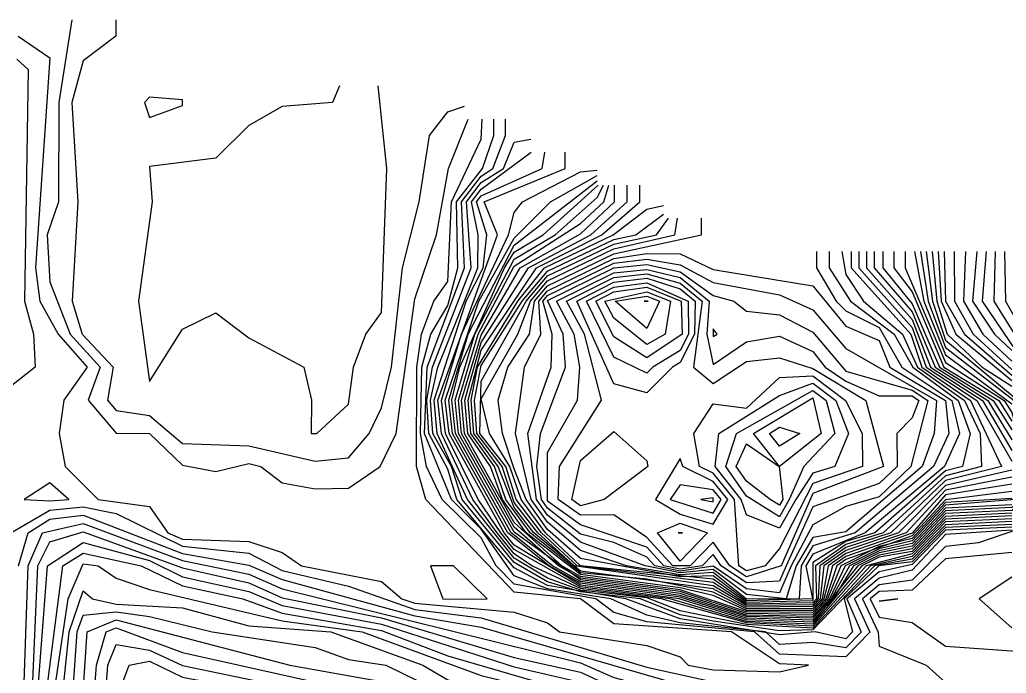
# Model space of a CAD drawing. Extents: x 2324165 to 2328366, y 427900 to 430978.
# Drawn here: x 2325860 to 2326561, y 430490 to 430954 of the extents above; entities that cross this region are included whole.
import ezdxf

# ---------------------------------------------------------------- set-up
doc = ezdxf.new("R2010")
doc.units = 0
doc.layers.add('contours', color=2, linetype='Continuous')

msp = doc.modelspace()

# ---------------------------------------------------------------- linework, layer by layer
at = {"layer": 'contours'}
for points in [[(2325897.1923, 430954.3566), (2325887.9381, 430895.6283), (2325887.8772, 430825.1542), (2325879.7235, 430801.6629), (2325881.7116, 430768.3859), (2325896.0593, 430731.1886), (2325917.2913, 430707.697), (2325908.8698, 430684.2057), (2325928.7985, 430660.918), (2325952.3426, 430660.7498), (2325975.8864, 430638.1831), (2325999.4304, 430633.7681), (2326022.9746, 430639.3725), (2326031.4302, 430637.2215), (2326046.5185, 430625.5868), (2326070.0626, 430621.3641), (2326093.6067, 430621.831), (2326116.1335, 430637.2205), (2326127.3907, 430660.7118), (2326140.6964, 430756.3588), (2326156.1463, 430801.6597), (2326164.7269, 430848.6423), (2326178.6306, 430883.8792)], [(2325928.5345, 430954.3562), (2325928.5344, 430942.6105), (2325905.2575, 430925.0927), (2325897.1662, 430895.6282), (2325901.5518, 430825.154), (2325897.4564, 430754.6799), (2325904.6783, 430731.1885), (2325926.4941, 430707.6969), (2325922.5416, 430684.2055), (2325928.7987, 430676.8938), (2325952.3427, 430673.4092), (2325975.8866, 430653.5971), (2326022.9748, 430651.9366), (2326070.0628, 430640.9779), (2326093.6069, 430643.3815), (2326108.2126, 430660.712), (2326117.1514, 430678.9207), (2326124.1685, 430707.6946), (2326131.8529, 430778.1686), (2326143.887, 430825.1512), (2326151.0398, 430872.1338), (2326164.2421, 430889.0981), (2326176.0142, 430893.0581)], [(2325859.1739, 430942.6114), (2325881.7134, 430927.2222), (2325871.4318, 430778.1716), (2325874.4369, 430754.6802), (2325887.4403, 430731.1887), (2325908.0885, 430707.6971), (2325891.5766, 430684.2059), (2325888.3295, 430660.7146), (2325892.5105, 430637.2232), (2325916.0093, 430613.7315), (2325952.342, 430608.7353), (2325965.3839, 430590.2396), (2325975.8858, 430585.6437), (2326022.974, 430584.0035), (2326046.518, 430576.2498), (2326060.1855, 430566.7471), (2326117.15, 430555.7186), (2326131.471, 430543.2549), (2326140.6939, 430540.2501), (2326211.3261, 430533.7247), (2326234.8701, 430526.2949), (2326243.3393, 430519.7622), (2326305.5022, 430510.2076), (2326329.0462, 430502.1059), (2326334.6766, 430496.2698), (2326352.5902, 430492.7924), (2326399.6783, 430491.5802), (2326420.2225, 430496.2688), (2326399.6784, 430497.1681), (2326365.4414, 430519.7608), (2326281.9583, 430525.5785), (2326258.4181, 430543.2534), (2326211.3263, 430547.9415), (2326148.4837, 430613.7288), (2326141.9989, 430637.2202), (2326142.0685, 430707.6943), (2326145.3994, 430731.1857), (2326154.2963, 430754.6769), (2326164.2407, 430768.6006), (2326166.6902, 430825.1509), (2326187.7859, 430869.6757), (2326188.6323, 430883.8791)], [(2325858.1693, 430926.2692), (2325866.2085, 430919.1199), (2325863.5687, 430754.6803), (2325870.002, 430731.1889), (2325871.2803, 430707.6975), (2325811.1186, 430660.7155)], [(2326087.3404, 430907.3716), (2326082.1796, 430895.626), (2326046.5217, 430892.8163), (2326022.9774, 430879.1681), (2325999.433, 430856.047), (2325952.3448, 430850.0815), (2325954.2312, 430825.1534), (2325944.5541, 430754.6794), (2325952.343, 430697.5206), (2325975.8875, 430734.8011), (2325999.4318, 430746.3646), (2326022.9756, 430728.5409), (2326061.8103, 430707.6953), (2326067.2528, 430684.2039), (2326067.0391, 430660.7125), (2326071.2062, 430660.7124), (2326093.6074, 430681.5087), (2326097.134, 430707.6949), (2326106.0508, 430731.1861), (2326117.1522, 430746.6609), (2326120.9034, 430848.6428), (2326114.6637, 430907.3713)], [(2325975.8894, 430893.4428), (2325975.8894, 430897.4497), (2325952.3454, 430899.281), (2325948.7337, 430895.6276), (2325952.3452, 430884.913), (2325975.8894, 430893.4428)], [(2326564.4882, 430592.1562), (2326517.3999, 430588.9953), (2326493.8555, 430563.5546), (2326470.3114, 430557.8625), (2326452.8741, 430543.2511), (2326463.6174, 430519.7596), (2326446.7666, 430502.1921), (2326399.6785, 430504.0264), (2326381.9304, 430519.7606), (2326305.5024, 430527.0612), (2326281.9584, 430533.6598), (2326269.1814, 430543.2533), (2326211.3263, 430553.7325), (2326198.4454, 430566.7455), (2326187.7826, 430586.5055), (2326160.1438, 430613.7287), (2326149.0906, 430637.2202), (2326144.6466, 430660.7116), (2326145.8032, 430707.6943), (2326151.9673, 430731.1856), (2326164.2405, 430751.5507), (2326171.2542, 430778.1681), (2326170.2521, 430825.1509), (2326188.7232, 430848.642), (2326196.9133, 430872.1333), (2326196.9135, 430883.879)], [(2326564.4882, 430594.146), (2326517.4, 430591.926), (2326493.8556, 430567.7485), (2326470.3114, 430562.528), (2326447.3064, 430543.2512), (2326457.4826, 430519.7597), (2326446.7667, 430508.588), (2326423.2227, 430512.1918), (2326399.6786, 430510.8847), (2326389.6667, 430519.7605), (2326329.0465, 430526.3745), (2326305.5024, 430531.7877), (2326279.9446, 430543.2531), (2326234.8704, 430550.3191), (2326211.3264, 430559.5236), (2326187.7827, 430592.6839), (2326166.6915, 430613.7286), (2326147.6366, 430660.7115), (2326149.538, 430707.6943), (2326175.9611, 430778.1681), (2326173.8141, 430825.1508), (2326187.7856, 430843.4044), (2326196.1956, 430848.6419), (2326205.1945, 430872.1332), (2326205.1946, 430883.8789)], [(2326564.4882, 430596.1358), (2326517.4, 430593.9034), (2326493.8556, 430569.5941), (2326470.0244, 430566.7423), (2326445.5781, 430543.2512), (2326451.3478, 430519.7598), (2326446.7668, 430514.9839), (2326424.9329, 430519.7601), (2326399.6786, 430517.743), (2326329.0465, 430529.1439), (2326290.5079, 430543.253), (2326234.8704, 430552.8841), (2326211.3265, 430565.3146), (2326170.4718, 430613.7285), (2326164.2391, 430635.4285), (2326150.6267, 430660.7115), (2326149.1878, 430684.2029), (2326153.2727, 430707.6942), (2326180.6679, 430778.168), (2326177.376, 430825.1508), (2326187.7856, 430838.7507), (2326203.668, 430848.6418), (2326211.33, 430867.3946), (2326223.1021, 430869.6843)], [(2326564.4882, 430598.1256), (2326517.4, 430595.8808), (2326493.8556, 430571.4398), (2326467.0554, 430566.7423), (2326423.2228, 430521.2195), (2326399.6787, 430520.6242), (2326352.5906, 430527.3763), (2326329.0465, 430531.9132), (2326301.0252, 430543.2529), (2326258.4145, 430548.176), (2326234.8704, 430555.4491), (2326211.3265, 430569.0564), (2326174.2522, 430613.7285), (2326166.668, 430637.22), (2326153.6167, 430660.7115), (2326151.8004, 430684.2029), (2326157.0074, 430707.6942), (2326185.3748, 430778.168), (2326185.5972, 430801.6593), (2326180.9379, 430825.1507), (2326187.7855, 430834.097), (2326223.2618, 430860.3873)], [(2326564.4882, 430600.1154), (2326517.4, 430597.8581), (2326493.8557, 430573.2854), (2326464.0864, 430566.7424), (2326423.2228, 430522.5983), (2326376.1346, 430525.0688), (2326329.0466, 430534.6826), (2326305.5026, 430544.016), (2326258.4145, 430549.4065), (2326234.8705, 430558.0141), (2326211.3265, 430572.1258), (2326178.0325, 430613.7284), (2326156.6068, 430660.7114), (2326154.413, 430684.2028), (2326177.1078, 430754.6767), (2326189.2672, 430778.1679), (2326191.8276, 430801.6592), (2326184.4999, 430825.1507), (2326187.7855, 430829.4433), (2326231.1212, 430848.6415), (2326233.0627, 430860.3872)], [(2326564.4883, 430602.1051), (2326517.4001, 430599.8355), (2326493.8557, 430575.131), (2326461.1174, 430566.7424), (2326423.2228, 430523.977), (2326376.1347, 430526.1865), (2326315.6052, 430543.2527), (2326258.4145, 430550.637), (2326223.8953, 430566.7452), (2326211.3266, 430575.1951), (2326199.2443, 430590.2368), (2326181.8128, 430613.7284), (2326159.5968, 430660.7114), (2326157.0256, 430684.2028), (2326199.4895, 430801.6592), (2326190.0227, 430825.1506), (2326247.4138, 430848.6413), (2326247.414, 430860.387)], [(2326564.4883, 430604.0949), (2326517.4001, 430601.8129), (2326493.8557, 430576.9766), (2326470.3116, 430572.8934), (2326458.1484, 430566.7424), (2326423.2228, 430525.3558), (2326376.1347, 430527.3042), (2326322.0225, 430543.2527), (2326258.4145, 430551.8676), (2326211.3266, 430578.2645), (2326201.7098, 430590.2368), (2326185.5931, 430613.7284), (2326162.5869, 430660.7114), (2326159.6382, 430684.2028), (2326173.9504, 430731.1853), (2326207.1514, 430801.6591), (2326211.3294, 430817.5465), (2326217.0979, 430825.1503), (2326258.4179, 430846.5049), (2326270.19, 430847.5683)], [(2326503.8205, 430789.9099), (2326508.1718, 430754.6728), (2326517.4015, 430726.9249), (2326569.0296, 430684.198), (2326581.9657, 430637.2151), (2326576.4871, 430613.7238), (2326564.4883, 430606.0847), (2326517.4001, 430603.7903), (2326493.8557, 430578.8222), (2326470.3116, 430574.3949), (2326455.1794, 430566.7425), (2326423.2228, 430526.7346), (2326376.1347, 430528.4219), (2326328.4399, 430543.2526), (2326258.4145, 430553.0981), (2326211.3267, 430581.3339), (2326204.1754, 430590.2368), (2326165.2126, 430660.7113), (2326162.2508, 430684.2027), (2326186.1125, 430754.6766), (2326211.3292, 430799.3945), (2326237.1321, 430825.1501), (2326270.19, 430843.7996)], [(2326499.6027, 430789.91), (2326505.0873, 430754.6728), (2326517.4015, 430721.6698), (2326566.1495, 430684.198), (2326579.9083, 430637.2151), (2326573.3618, 430613.7238), (2326564.4883, 430608.0745), (2326517.4001, 430605.7676), (2326493.8557, 430580.6678), (2326470.3116, 430575.8964), (2326452.2104, 430566.7425), (2326437.6785, 430543.2513), (2326423.2229, 430528.1133), (2326376.1347, 430529.5396), (2326329.0467, 430544.4526), (2326258.4145, 430554.3286), (2326236.1839, 430566.745), (2326206.6409, 430590.2367), (2326167.3881, 430660.7113), (2326164.784, 430684.2027), (2326178.6511, 430731.1853), (2326211.3291, 430794.4146), (2326270.1899, 430840.0308)], [(2326564.4884, 430610.0643), (2326517.4002, 430607.745), (2326493.8558, 430582.5134), (2326470.3116, 430577.3979), (2326449.2414, 430566.7425), (2326436.3619, 430543.2513), (2326423.2229, 430529.4921), (2326376.1347, 430530.6573), (2326329.0467, 430545.7779), (2326258.4145, 430555.5591), (2326238.3872, 430566.745), (2326209.1065, 430590.2367), (2326169.5636, 430660.7113), (2326167.0641, 430684.2027), (2326172.7239, 430707.694), (2326204.4561, 430778.1677), (2326211.3291, 430789.4346), (2326231.7894, 430801.6588), (2326270.8274, 430836.8954)], [(2326488.7954, 430789.9101), (2326488.7953, 430778.1644), (2326517.4014, 430711.1596), (2326559.0397, 430684.1981), (2326564.4891, 430675.4982), (2326575.7935, 430637.2152), (2326567.1112, 430613.7239), (2326517.4002, 430609.7224), (2326493.8558, 430584.3591), (2326470.3116, 430578.8994), (2326446.2637, 430566.7426), (2326435.0453, 430543.2513), (2326423.2229, 430530.8709), (2326376.1347, 430531.775), (2326329.0467, 430547.1032), (2326258.4146, 430556.7897), (2326211.3268, 430590.5851), (2326171.7391, 430660.7113), (2326169.3442, 430684.2027), (2326183.3518, 430731.1852), (2326211.329, 430784.4547), (2326240.2957, 430801.6587), (2326270.1898, 430828.0913), (2326274.621, 430836.8953)], [(2326564.4884, 430614.5352), (2326517.4002, 430611.6998), (2326493.8558, 430586.2047), (2326470.3116, 430580.4009), (2326443.2424, 430566.7426), (2326433.7288, 430543.2513), (2326423.2229, 430532.2496), (2326376.1347, 430532.8927), (2326329.0467, 430548.4286), (2326258.4146, 430558.0202), (2326242.7936, 430566.745), (2326211.3268, 430594.0878), (2326173.9146, 430660.7112), (2326171.6242, 430684.2026), (2326185.7022, 430731.1852), (2326211.329, 430779.4747), (2326258.4175, 430809.6244), (2326274.8362, 430825.1496), (2326278.4146, 430836.8953)], [(2326564.4885, 430619.5812), (2326517.4002, 430613.6772), (2326493.8558, 430588.0503), (2326446.7675, 430571.3173), (2326440.2211, 430566.7426), (2326432.4122, 430543.2514), (2326423.2229, 430533.6284), (2326376.1347, 430534.0104), (2326329.0467, 430549.7539), (2326258.4146, 430559.2507), (2326244.9968, 430566.7449), (2326211.3268, 430597.5906), (2326176.0901, 430660.7112), (2326173.9043, 430684.2026), (2326187.7843, 430730.5657), (2326215.5701, 430778.1676), (2326258.4174, 430802.4185), (2326282.5409, 430825.1496), (2326282.541, 430836.8952)], [(2326564.4885, 430624.6272), (2326517.4003, 430617.047), (2326493.8559, 430589.8959), (2326446.7675, 430573.4287), (2326437.1998, 430566.7427), (2326431.0956, 430543.2514), (2326423.2229, 430535.0072), (2326376.1348, 430535.1281), (2326352.5908, 430545.6467), (2326329.0468, 430551.0792), (2326258.4146, 430560.4813), (2326219.7882, 430590.2366), (2326202.8581, 430613.7282), (2326194.5455, 430637.2196), (2326178.2657, 430660.7112), (2326176.1843, 430684.2026), (2326187.7842, 430725.1371), (2326221.3204, 430778.1675), (2326265.5643, 430801.6584), (2326291.4606, 430825.1495), (2326291.4608, 430836.8951)], [(2326564.4886, 430629.6732), (2326517.4003, 430620.4509), (2326489.4492, 430590.2334), (2326446.7675, 430575.54), (2326434.1785, 430566.7427), (2326429.779, 430543.2514), (2326423.223, 430536.3859), (2326376.1348, 430536.2458), (2326352.5908, 430547.9654), (2326305.5027, 430557.3043), (2326258.4146, 430561.7118), (2326222.5181, 430590.2366), (2326205.2059, 430613.7281), (2326197.2616, 430637.2196), (2326180.4412, 430660.7112), (2326178.4644, 430684.2026), (2326187.7842, 430719.7085), (2326227.0708, 430778.1675), (2326273.5538, 430801.6583), (2326300.3803, 430825.1493), (2326300.3805, 430836.895)], [(2326564.4886, 430634.7191), (2326517.4003, 430623.8549), (2326484.0564, 430590.2335), (2326446.7675, 430577.6514), (2326431.1572, 430566.7427), (2326428.4624, 430543.2514), (2326423.223, 430537.7647), (2326376.1348, 430537.3635), (2326352.5908, 430550.284), (2326258.4146, 430562.9423), (2326225.2481, 430590.2365), (2326211.327, 430608.0989), (2326199.9776, 430637.2196), (2326182.6167, 430660.7111), (2326180.7444, 430684.2025), (2326185.251, 430707.6938), (2326213.8953, 430754.6762), (2326232.8212, 430778.1674), (2326281.5433, 430801.6582), (2326305.5058, 430819.9222), (2326317.2779, 430822.4878)], [(2326450.4401, 430789.9105), (2326450.4399, 430778.1649), (2326492.8956, 430731.1816), (2326500.597, 430707.6902), (2326535.2724, 430684.1984), (2326557.2684, 430637.2154), (2326517.4004, 430627.2588), (2326478.6637, 430590.2336), (2326446.7676, 430579.7628), (2326428.1359, 430566.7428), (2326427.1458, 430543.2514), (2326423.223, 430539.1434), (2326376.1348, 430538.4812), (2326352.5909, 430552.6027), (2326253.8098, 430566.7448), (2326227.978, 430590.2365), (2326211.327, 430611.6016), (2326202.6937, 430637.2195), (2326184.7922, 430660.7111), (2326183.0245, 430684.2025), (2326187.7841, 430708.8513), (2326216.844, 430754.6762), (2326234.873, 430775.9313), (2326281.9615, 430798.4501), (2326297.5209, 430801.658), (2326317.2778, 430816.2312)], [(2326443.8675, 430789.9106), (2326446.7698, 430773.6175), (2326459.2685, 430754.6734), (2326486.9496, 430731.1817), (2326497.45, 430707.6902), (2326530.8174, 430684.1984), (2326541.9439, 430660.7069), (2326542.9797, 430637.2156), (2326517.4004, 430630.6628), (2326473.2709, 430590.2336), (2326446.7676, 430581.8741), (2326425.1147, 430566.7428), (2326425.8292, 430543.2514), (2326423.223, 430540.5222), (2326376.1348, 430539.5989), (2326352.5909, 430554.9213), (2326256.013, 430566.7448), (2326230.708, 430590.2365), (2326212.7275, 430613.728), (2326205.4097, 430637.2195), (2326186.9677, 430660.7111), (2326187.7839, 430697.8318), (2326219.7928, 430754.6762), (2326234.873, 430772.4548), (2326281.9614, 430795.0648), (2326312.1925, 430801.6578), (2326320.7783, 430813.4034)], [(2326434.8562, 430789.9107), (2326434.8561, 430778.165), (2326449.9537, 430754.6735), (2326481.0036, 430731.1818), (2326494.303, 430707.6902), (2326526.3623, 430684.1985), (2326534.9204, 430660.707), (2326529.6187, 430637.2157), (2326517.4005, 430634.0667), (2326467.1966, 430590.2337), (2326446.7676, 430583.9855), (2326423.2233, 430568.975), (2326423.223, 430541.901), (2326376.1348, 430540.7166), (2326352.5909, 430557.24), (2326258.4147, 430566.6339), (2326233.4379, 430590.2364), (2326216.2915, 430613.728), (2326208.1258, 430637.2195), (2326193.6189, 430660.711), (2326187.7838, 430685.2972), (2326213.8819, 430731.1849), (2326222.7416, 430754.6761), (2326234.8729, 430768.9783), (2326281.9614, 430791.6795), (2326325.21, 430801.6577), (2326327.1658, 430813.4033)], [(2326425.8449, 430789.9108), (2326425.8448, 430778.1651), (2326439.9142, 430754.6736), (2326446.7695, 430747.6316), (2326470.3135, 430735.8869), (2326486.4439, 430707.6903), (2326521.9073, 430684.1985), (2326527.3619, 430660.7071), (2326516.8043, 430637.2159), (2326460.2936, 430590.2338), (2326423.2234, 430574.9433), (2326418.388, 430566.7429), (2326423.0308, 430543.2515), (2326376.1348, 430541.8343), (2326352.5909, 430559.5586), (2326329.0469, 430559.0312), (2326258.4147, 430571.9601), (2326234.8709, 430592.6171), (2326219.8556, 430613.728), (2326211.3273, 430635.5866), (2326202.9551, 430660.7109), (2326199.8449, 430684.2023), (2326206.7725, 430707.6936), (2326222.0632, 430731.1848), (2326225.6904, 430754.6761), (2326234.8729, 430765.5018), (2326281.9614, 430788.2942), (2326344.3371, 430801.6575), (2326344.3372, 430813.4031)], [(2326413.6535, 430543.2516), (2326376.1348, 430542.952), (2326352.591, 430561.8772), (2326329.0469, 430560.3565), (2326290.9013, 430566.7444), (2326258.4148, 430577.6916), (2326234.8709, 430597.6279), (2326223.4196, 430613.7279), (2326212.2373, 430660.7108), (2326218.5328, 430707.6935), (2326230.2444, 430731.1847), (2326228.6392, 430754.6761), (2326234.8729, 430762.0253), (2326281.9613, 430784.9089), (2326305.5054, 430788.3146), (2326329.0495, 430788.2686), (2326352.5935, 430777.0762), (2326423.2256, 430765.4602), (2326446.7694, 430736.9323), (2326470.3134, 430726.7435), (2326477.8071, 430707.6904), (2326517.4522, 430684.1986), (2326519.8034, 430660.7072), (2326508.8408, 430637.216), (2326453.3906, 430590.2339), (2326423.2235, 430580.9117), (2326414.8688, 430566.7429), (2326413.6535, 430543.2516)], [(2326455.854, 430789.9105), (2326455.8538, 430778.1648), (2326493.8576, 430735.8726), (2326503.7441, 430707.6901), (2326539.7275, 430684.1983), (2326564.4887, 430640.9952)], [(2326461.2678, 430789.9104), (2326461.2677, 430778.1647), (2326493.8576, 430741.469), (2326506.8911, 430707.6901), (2326543.727, 430684.1983), (2326564.4888, 430648.6362)], [(2326466.6817, 430789.9103), (2326466.6816, 430778.1647), (2326493.8577, 430747.0653), (2326510.0381, 430707.69), (2326547.5552, 430684.1982), (2326564.4889, 430656.2772)], [(2326472.9252, 430789.9103), (2326472.9251, 430778.1646), (2326493.8578, 430752.6616), (2326513.1851, 430707.69), (2326551.3833, 430684.1982), (2326564.489, 430663.2753)], [(2326480.8603, 430789.9102), (2326480.8602, 430778.1645), (2326493.8579, 430761.2772), (2326516.3321, 430707.69), (2326555.2115, 430684.1981), (2326564.4891, 430669.3867)], [(2326495.3849, 430789.91), (2326502.0028, 430754.6729), (2326517.4014, 430716.4147), (2326564.4892, 430681.6096)], [(2326508.0383, 430789.9099), (2326511.2564, 430754.6728), (2326518.574, 430731.1813), (2326543.3561, 430707.6897), (2326564.4893, 430694.2661)], [(2326512.2561, 430789.9098), (2326514.3409, 430754.6727), (2326524.7438, 430731.1812), (2326564.4894, 430698.1738)], [(2326516.4739, 430789.9098), (2326517.4506, 430754.6727), (2326530.9136, 430731.1812), (2326564.4894, 430702.0815)], [(2326523.6444, 430789.9097), (2326523.8207, 430754.6726), (2326537.0834, 430731.1811), (2326564.4895, 430705.9892)], [(2326531.6483, 430789.9096), (2326530.1909, 430754.6726), (2326544.0026, 430731.181), (2326564.4896, 430712.01)], [(2326539.6521, 430789.9095), (2326536.561, 430754.6725), (2326552.176, 430731.1809), (2326564.4896, 430719.6582)], [(2326546.3507, 430789.9094), (2326543.5082, 430754.6724), (2326591.2558, 430684.1977)], [(2326552.7976, 430789.9093), (2326551.7301, 430754.6723), (2326588.0335, 430696.5455)], [(2326559.2445, 430789.9093), (2326559.952, 430754.6722), (2326588.0336, 430705.3551)], [(2326404.2762, 430543.2517), (2326376.1349, 430546.3171), (2326352.591, 430564.1959), (2326329.0469, 430561.6819), (2326304.1288, 430566.7442), (2326258.4149, 430583.4231), (2326234.871, 430602.6387), (2326226.9837, 430613.7279), (2326221.0503, 430660.7107), (2326237.4056, 430707.6932), (2326238.2476, 430731.1846), (2326231.5879, 430754.676), (2326234.8728, 430758.5487), (2326281.9613, 430781.5237), (2326305.5054, 430784.5171), (2326329.0494, 430780.4159), (2326352.5934, 430767.8657), (2326399.6815, 430759.0888), (2326423.2254, 430748.3765), (2326446.7692, 430720.9619), (2326511.1469, 430684.1987), (2326509.4682, 430660.7073), (2326500.8774, 430637.216), (2326446.7677, 430590.9617), (2326423.2235, 430586.8801), (2326411.3497, 430566.743), (2326404.2762, 430543.2517)], [(2326407.8305, 430566.743), (2326399.679, 430547.489), (2326376.1349, 430550.5067), (2326352.591, 430566.5145), (2326329.0469, 430563.0072), (2326311.1812, 430566.7442), (2326305.5029, 430572.9831), (2326281.959, 430583.1796), (2326258.4149, 430589.1547), (2326234.8711, 430607.6495), (2326230.5477, 430613.7278), (2326227.3914, 430637.2192), (2326229.8633, 430660.7106), (2326247.6046, 430707.6931), (2326246.0191, 430731.1845), (2326234.8728, 430755.0722), (2326281.9612, 430778.1385), (2326305.5054, 430780.7195), (2326329.0494, 430775.3137), (2326352.5933, 430758.6552), (2326367.1937, 430754.6745), (2326376.1372, 430747.5834), (2326399.6813, 430744.9858), (2326423.2252, 430732.5446), (2326446.769, 430704.9028), (2326493.857, 430691.4793), (2326504.8201, 430684.1987), (2326492.7106, 430637.2161), (2326470.3121, 430615.8034), (2326446.7679, 430608.8959), (2326423.2236, 430595.7967), (2326407.8305, 430566.743)], [(2326404.3113, 430566.7431), (2326399.6791, 430555.8017), (2326376.135, 430554.6963), (2326358.2091, 430566.7436), (2326352.5911, 430574.6718), (2326344.7924, 430566.7438), (2326329.0469, 430564.3325), (2326317.5177, 430566.7441), (2326305.503, 430579.9452), (2326258.415, 430595.7733), (2326234.8711, 430612.6602), (2326234.8715, 430647.105), (2326256.1708, 430684.2016), (2326257.8037, 430707.693), (2326253.7905, 430731.1844), (2326241.2656, 430754.6759), (2326281.9612, 430774.7638), (2326305.5053, 430777.1295), (2326329.0493, 430771.3158), (2326349.767, 430754.6747), (2326347.9105, 430731.1833), (2326352.5927, 430709.6342), (2326376.137, 430725.7732), (2326399.6811, 430729.8584), (2326423.2251, 430718.962), (2326432.0759, 430707.691), (2326446.7689, 430697.9214), (2326470.3129, 430687.4602), (2326493.857, 430687.2778), (2326498.4934, 430684.1988), (2326493.8568, 430671.8174), (2326482.8284, 430660.7076), (2326483.029, 430637.2163), (2326470.3122, 430625.0591), (2326423.2238, 430608.496), (2326404.3113, 430566.7431)], [(2326400.7921, 430566.7431), (2326376.135, 430558.8859), (2326364.4432, 430566.7435), (2326352.5912, 430583.4693), (2326336.1386, 430566.7439), (2326323.8543, 430566.744), (2326305.5031, 430586.9073), (2326281.9592, 430602.8198), (2326258.4151, 430602.5983), (2326242.5349, 430613.7277), (2326243.4269, 430637.2191), (2326273.2312, 430684.2014), (2326261.1139, 430731.1843), (2326248.4808, 430754.6758), (2326281.9612, 430771.3892), (2326305.5053, 430773.9651), (2326329.0493, 430767.3179), (2326344.7896, 430754.6747), (2326338.4793, 430707.6921), (2326352.5925, 430696.0646), (2326376.1368, 430711.8199), (2326399.6809, 430714.4047), (2326423.2249, 430706.8744), (2326460.7855, 430684.1993), (2326473.3474, 430637.2164), (2326423.2239, 430618.0033), (2326400.7921, 430566.7431)], [(2326323.56, 430707.6922), (2326305.5043, 430689.4186), (2326281.9603, 430695.8962), (2326255.6959, 430754.6758), (2326281.9611, 430768.0146), (2326305.5052, 430770.8008), (2326329.0492, 430763.32), (2326339.8122, 430754.6748), (2326339.2566, 430731.1834), (2326329.0486, 430711.0757), (2326323.56, 430707.6922)], [(2326309.7335, 430707.6924), (2326305.5044, 430703.4123), (2326281.9605, 430714.8824), (2326262.5183, 430754.6757), (2326281.9611, 430764.64), (2326305.5052, 430767.6364), (2326334.8349, 430754.6748), (2326334.9297, 430731.1835), (2326329.0487, 430719.5992), (2326309.7335, 430707.6924)], [(2326330.6027, 430731.1835), (2326305.5046, 430714.2759), (2326281.9607, 430729.3348), (2326269.1028, 430754.6756), (2326281.961, 430761.2653), (2326305.5052, 430764.472), (2326329.8575, 430754.6749), (2326330.6027, 430731.1835)], [(2326318.4496, 430731.1837), (2326305.5047, 430723.7603), (2326281.9608, 430742.4101), (2326275.6874, 430754.6755), (2326305.5051, 430761.3076), (2326322.3268, 430754.675), (2326318.4496, 430731.1837)], [(2326314.301, 430754.6751), (2326305.5048, 430735.0706), (2326282.9336, 430754.6754), (2326305.5051, 430758.1432), (2326314.301, 430754.6751)], [(2326306.2753, 430754.6752), (2326303.5285, 430754.6752), (2326306.2753, 430754.6752)], [(2326352.5929, 430729.547), (2326355.3787, 430731.1832), (2326352.593, 430734.9361), (2326352.5929, 430729.547)], [(2326389.3546, 430566.7432), (2326376.1351, 430563.0755), (2326370.6774, 430566.7435), (2326367.7617, 430613.7262), (2326352.5918, 430632.4349), (2326342.9079, 430637.2179), (2326338.6811, 430660.7093), (2326352.5924, 430681.7562), (2326376.1364, 430678.5229), (2326399.6808, 430700.4575), (2326423.2249, 430701.6739), (2326446.5296, 430684.1994), (2326458.258, 430660.7079), (2326458.4748, 430637.2165), (2326423.224, 430625.2757), (2326399.6794, 430579.0641), (2326389.3546, 430566.7432)], [(2326411.2094, 430613.7257), (2326399.6795, 430593.3523), (2326376.1355, 430603.0332), (2326372.4957, 430613.7262), (2326353.9374, 430637.2178), (2326356.5915, 430660.7091), (2326399.6806, 430687.6675), (2326423.2248, 430696.4735), (2326439.5939, 430684.1995), (2326448.6431, 430660.708), (2326438.9186, 430637.2168), (2326423.2241, 430632.5481), (2326411.2094, 430613.7257)], [(2326406.5675, 430613.7258), (2326399.6796, 430601.5549), (2326376.1357, 430616.1789), (2326361.3806, 430637.2177), (2326369.1566, 430660.709), (2326423.2248, 430691.2731), (2326432.6583, 430684.1996), (2326438.8876, 430660.7081), (2326416.9773, 430637.217), (2326406.5675, 430613.7258)], [(2326429.0981, 430660.7083), (2326399.68, 430637.3421), (2326381.198, 430660.7088), (2326423.2247, 430686.0726), (2326429.0981, 430660.7083)], [(2326275.0429, 430613.7273), (2326258.4152, 430609.4233), (2326252.2736, 430613.7276), (2326258.4155, 430641.3858), (2326281.9599, 430662.0483), (2326305.5037, 430641.3668), (2326306.0334, 430637.2183), (2326275.0429, 430613.7273)], [(2326414.0195, 430660.7084), (2326399.6802, 430651.7382), (2326392.585, 430660.7087), (2326399.6804, 430665.0754), (2326414.0195, 430660.7084)], [(2326401.9255, 430613.7258), (2326399.6797, 430609.7576), (2326393.0379, 430613.7259), (2326376.1358, 430626.7916), (2326368.8238, 430637.2176), (2326376.1361, 430653.3907), (2326399.474, 430637.2172), (2326401.9255, 430613.7258)], [(2326352.5914, 430596.3107), (2326363.0276, 430613.7263), (2326352.5917, 430626.5967), (2326331.0869, 430637.218), (2326329.0478, 430643.0034), (2326311.4882, 430613.7269), (2326329.0474, 430603.3484), (2326352.5914, 430596.3107)], [(2326282.1685, 430637.2186), (2326282.1685, 430637.2186)], [(2325881.7097, 430612.7457), (2325895.132, 430613.7318), (2325881.7099, 430625.747), (2325863.4231, 430613.7321), (2325881.7097, 430612.7457)], [(2326352.5915, 430604.2109), (2326358.2936, 430613.7263), (2326352.5917, 430620.7584), (2326329.0476, 430624.1588), (2326322.0595, 430613.7268), (2326352.5915, 430604.2109)], [(2326352.5916, 430612.1111), (2326352.5916, 430614.9201), (2326343.7331, 430613.7265), (2326352.5916, 430612.1111)], [(2325853.9563, 430590.2409), (2325881.7097, 430606.3274), (2325905.2538, 430608.5082), (2325928.7978, 430603.9619), (2325975.8857, 430580.6134), (2326022.9739, 430575.6119), (2326046.5178, 430563.5258), (2326093.6059, 430552.2331), (2326140.6939, 430535.7495), (2326187.782, 430529.855), (2326305.502, 430494.8752), (2326376.1341, 430479.1597), (2326388.3046, 430472.7778), (2326446.7662, 430464.2299), (2326493.8544, 430461.6103), (2326517.3983, 430446.0074), (2326588.0304, 430436.7993), (2326635.1186, 430435.5691), (2326658.6626, 430432.1527), (2326671.715, 430425.7917), (2326705.7507, 430422.2608), (2326847.0152, 430420.0225), (2326917.6476, 430425.1448)], [(2325859.277, 430566.7494), (2325866.212, 430590.2407), (2325881.7096, 430599.909), (2325905.2537, 430602.6002), (2325975.8857, 430575.583), (2326022.9738, 430567.2203), (2326046.5177, 430557.0072), (2326140.6938, 430531.2488), (2326187.7819, 430523.2949), (2326362.3506, 430472.7781), (2326446.7661, 430456.6092), (2326470.3102, 430456.4641), (2326517.3982, 430437.4284), (2326581.2551, 430425.7928), (2326729.2947, 430413.5671), (2326941.1915, 430415.0993)], [(2326588.0323, 430599.1673), (2326540.944, 430583.0967), (2326517.3998, 430580.3916), (2326493.8555, 430556.5438), (2326470.3113, 430553.197), (2326458.4418, 430543.2511), (2326469.7521, 430519.7596), (2326470.3108, 430509.8077), (2326503.8218, 430496.2678), (2326517.3987, 430483.8729), (2326611.575, 430475.1506)], [(2325856.3517, 430284.853), (2325862.8373, 430331.8357), (2325872.99, 430566.7493), (2325881.7094, 430583.6717), (2325905.2536, 430590.7842), (2325975.8856, 430565.2078), (2326022.9736, 430554.7221), (2326046.5176, 430543.97), (2326117.1497, 430529.907), (2326211.3257, 430501.5577), (2326258.4138, 430491.2097), (2326281.9577, 430480.2914), (2326470.31, 430439.4594), (2326517.398, 430421.059), (2326611.5741, 430404.5009), (2326729.2945, 430396.9938), (2326941.1913, 430397.5959)], [(2325858.1957, 430331.8358), (2325866.1335, 430566.7494), (2325876.4999, 430590.2406), (2325905.2537, 430596.6922), (2325975.8856, 430570.5527), (2326022.9737, 430560.9091), (2326046.5177, 430550.4886), (2326258.4139, 430497.9626), (2326281.9578, 430487.4115), (2326337.4413, 430472.7784), (2326446.766, 430449.0219), (2326470.3101, 430447.9598), (2326517.3981, 430428.8494), (2326611.5742, 430413.2929), (2326729.2946, 430405.2531), (2326941.1914, 430405.6225)], [(2326348.5021, 430590.2351), (2326329.047, 430570.0589), (2326313.0855, 430590.2355), (2326329.0473, 430597.1003), (2326348.5021, 430590.2351)], [(2326330.7954, 430590.2353), (2326327.6129, 430590.2353), (2326330.7954, 430590.2353)], [(2325854.7604, 430167.3962), (2325862.6387, 430237.8702), (2325870.9376, 430449.2925), (2325879.8465, 430566.7492), (2325905.2535, 430583.3157), (2325952.3415, 430570.4854), (2325975.8855, 430558.8867), (2326022.9735, 430548.5351), (2326046.5175, 430538.4561), (2326117.1496, 430525.4027), (2326211.3256, 430495.1359), (2326258.4137, 430484.2481), (2326281.9577, 430473.1713), (2326423.2219, 430443.4664), (2326517.3979, 430413.7048), (2326564.4859, 430402.6151), (2326705.7503, 430389.8164), (2326870.559, 430392.3359), (2326941.1913, 430390.3534)], [(2325848.1321, 430120.4135), (2325861.7066, 430167.3961), (2325875.7817, 430378.8183), (2325875.7596, 430449.2924), (2325890.7319, 430566.7491), (2325905.2534, 430575.6889), (2325946.3676, 430566.7484), (2325975.8854, 430552.5655), (2326018.7044, 430543.2562), (2326046.5175, 430533.0659), (2326117.1496, 430520.8984), (2326164.2376, 430502.8345), (2326281.9576, 430468.4635), (2326423.2218, 430437.2709), (2326540.9418, 430399.8203), (2326611.574, 430388.506), (2326729.2943, 430380.5352), (2326894.103, 430385.3613), (2327011.8234, 430376.4141)], [(2326564.488, 430576.3077), (2326517.3997, 430571.788), (2326493.8554, 430549.5331), (2326470.3113, 430548.5315), (2326464.0095, 430543.251), (2326470.3111, 430530.2222), (2326493.8551, 430526.6091), (2326517.399, 430509.8153), (2326588.0312, 430504.6363)], [(2325856.1792, 430120.4134), (2325868.3743, 430167.396), (2325881.1147, 430378.8182), (2325880.5815, 430449.2923), (2325894.6294, 430543.2577), (2325905.2533, 430568.0622), (2325915.8728, 430566.7488), (2325928.7973, 430557.9354), (2325952.3413, 430549.9836), (2326046.5174, 430527.6757), (2326103.2187, 430519.7638), (2326187.7815, 430488.7949), (2326423.2217, 430431.0753), (2326517.3977, 430399.1939), (2326611.5739, 430380.6223), (2326729.2943, 430375.3256), (2326870.5589, 430379.6309), (2327011.8233, 430371.9238)], [(2326187.7821, 430542.9751), (2326192.079, 430543.2542), (2326168.2192, 430566.7458), (2326151.906, 430566.746), (2326160.5294, 430543.2545), (2326187.7821, 430542.9751)], [(2326564.4878, 430558.7094), (2326541.3521, 430543.2501), (2326564.4873, 430522.8149)], [(2325858.1597, 430106.2386), (2325875.0421, 430167.396), (2325880.5745, 430261.3614), (2325879.742, 430308.3441), (2325887.1628, 430378.8182), (2325887.9456, 430449.2923), (2325895.4316, 430519.7663), (2325905.2531, 430548.9089), (2325912.0139, 430543.2575), (2325928.7971, 430539.6089), (2325975.8852, 430536.853), (2326022.9733, 430524.1498), (2326081.1255, 430519.7641), (2326146.4253, 430496.272), (2326164.2374, 430485.8103), (2326329.0456, 430451.1155), (2326423.2216, 430424.8892), (2326517.3976, 430392.279), (2326580.4042, 430378.81), (2326705.7501, 430371.2545), (2326894.1029, 430373.1805), (2327011.8233, 430367.4334)], [(2326470.3112, 430541.7334), (2326483.4786, 430543.2508), (2326470.3112, 430541.7334)], [(2325846.0267, 430073.4308), (2325862.667, 430096.922), (2325881.7108, 430167.3959), (2325886.2836, 430308.3441), (2325900.9552, 430519.7662), (2325905.2529, 430531.8239), (2325928.797, 430534.0044), (2325952.3411, 430530.7821), (2325996.8116, 430519.7651), (2326070.0613, 430508.7067), (2326093.6053, 430500.288), (2326120.2136, 430496.2723), (2326164.2372, 430474.6635), (2326187.7813, 430473.4139), (2326305.5015, 430452.6291), (2326423.2216, 430418.758), (2326543.8202, 430378.8105), (2326705.7501, 430366.8533), (2326799.9264, 430364.5968), (2326894.1028, 430367.3333), (2326988.2791, 430362.9191)], [(2325853.0743, 430073.4307), (2325871.6011, 430096.9219), (2325889.4936, 430167.3958), (2325894.253, 430308.344), (2325908.2177, 430519.7661), (2325928.7969, 430528.3998), (2326052.0028, 430496.2731), (2326117.1492, 430484.5442), (2326140.6931, 430470.5614), (2326293.2963, 430449.2875), (2326329.0454, 430434.7273), (2326423.2215, 430412.6267), (2326517.3975, 430378.4218), (2326540.9415, 430374.2625), (2326776.3823, 430359.3744), (2326894.1027, 430361.4861), (2327011.8232, 430358.4528)], [(2325834.615, 430050.8137), (2325864.3029, 430073.4306), (2325880.5352, 430096.9218), (2325897.2764, 430167.3957), (2325903.752, 430355.3266), (2325914.6928, 430496.2747), (2325921.5763, 430519.766), (2325928.7969, 430522.7953), (2325975.8849, 430505.1319), (2326093.605, 430478.9955), (2326140.693, 430464.0549), (2326258.4132, 430445.106), (2326352.5893, 430421.5305), (2326376.1333, 430411.2726), (2326423.2214, 430406.4954), (2326446.7654, 430394.8114), (2326493.8534, 430381.9636), (2326517.3974, 430370.9822), (2326799.9263, 430352.4721), (2326894.1027, 430355.6389), (2327011.8231, 430352.0699)], [(2325858.1592, 430059.9418), (2325883.4281, 430073.4304), (2325892.5657, 430120.413), (2325900.8709, 430143.9043), (2325907.6085, 430190.887), (2325907.1141, 430284.8524), (2325922.7058, 430496.2746), (2325928.7967, 430510.9155), (2325952.3408, 430506.8314), (2325975.8847, 430495.9788), (2326117.1489, 430466.5597), (2326140.6929, 430457.5484), (2326258.4131, 430435.7218), (2326282.1789, 430425.7963), (2326329.0452, 430414.0589), (2326352.5891, 430403.3305), (2326423.2213, 430393.6514), (2326446.7653, 430383.6142), (2326477.628, 430378.8112), (2326517.3973, 430363.5426), (2326635.1177, 430358.4654)], [(2325834.6147, 430028.5972), (2325891.5915, 430073.4303), (2325913.123, 430167.3955), (2325924.648, 430425.8005), (2325929.1653, 430472.7831), (2325937.997, 430496.2744), (2325952.3407, 430499.1478), (2325975.8847, 430487.7471), (2326117.1489, 430460.9131), (2326140.6929, 430451.042), (2326258.413, 430426.3376), (2326394.3865, 430378.8122), (2326446.7651, 430370.9248), (2326493.8531, 430356.6086), (2326564.4854, 430358.3965), (2326635.1176, 430352.319), (2326658.6616, 430344.3158), (2326776.382, 430335.1766), (2326870.5583, 430331.4425), (2326894.1025, 430338.7771), (2326941.1906, 430335.7153)]]:
    msp.add_lwpolyline(points, dxfattribs=at)

doc.saveas('drawing.dxf')
